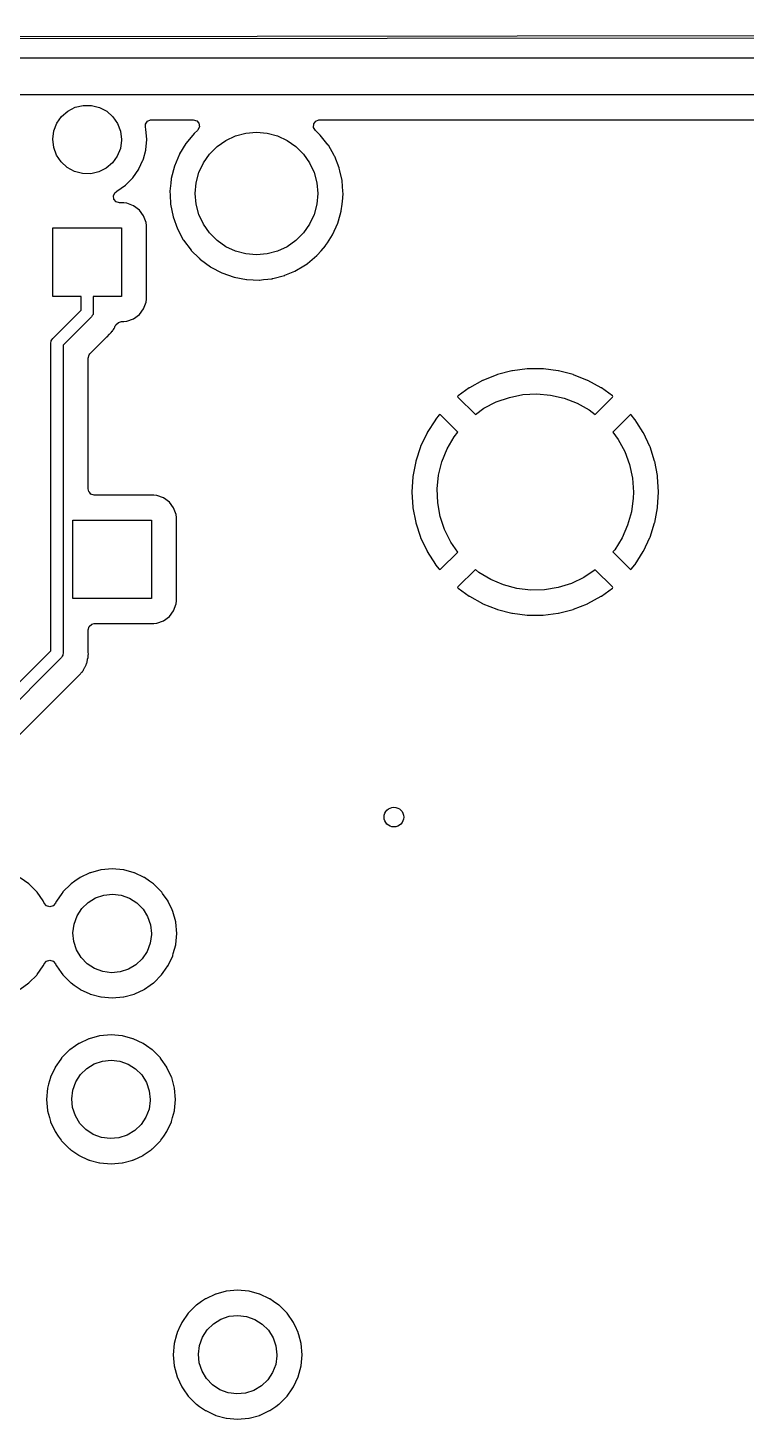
# Model space of a CAD drawing. Extents: x 0.3 to 11.5, y -8.2 to 3.2.
# Drawn here: x 5.336 to 5.912, y -2.334 to -1.219 of the extents above; entities that cross this region are included whole.
import ezdxf

# ---------------------------------------------------------------- set-up
doc = ezdxf.new("R2010")
doc.units = 0
doc.header["$MEASUREMENT"] = 0
doc.layers.add('BLACK', color=7, linetype='CONTINUOUS')

msp = doc.modelspace()

# ---------------------------------------------------------------- linework, layer by layer
at = {"layer": 'BLACK', "linetype": 'CONTINUOUS'}
for p, q in [((1.06674, -1.23051), (11.303, -1.2187)), ((11.302, -1.22067), (1.06772, -1.23248)), ((4.16465, -1.24283), (7.07024, -1.24283)), ((7.06412, -1.27236), (4.17077, -1.27236)), ((5.36817, -1.28547), (5.37406, -1.28244)), ((5.37406, -1.28244), (5.3805, -1.28089)), ((5.3805, -1.28089), (5.38712, -1.28093)), ((5.38712, -1.28093), (5.39354, -1.28254)), ((5.39354, -1.28254), (5.39939, -1.28564)), ((5.35938, -1.29524), (5.36318, -1.28983)), ((5.36318, -1.28983), (5.36817, -1.28547)), ((5.39939, -1.28564), (5.40434, -1.29004)), ((5.40434, -1.29004), (5.40809, -1.2955)), ((5.4304, -1.29583), (5.43197, -1.29351)), ((5.43197, -1.29351), (5.43454, -1.29241)), ((5.43454, -1.29241), (5.43513, -1.29238)), ((5.43513, -1.29238), (5.46883, -1.29238)), ((5.46883, -1.29238), (5.47152, -1.29317)), ((5.47152, -1.29317), (5.47335, -1.29528)), ((5.56543, -1.29575), (5.56703, -1.29346)), ((5.56703, -1.29346), (5.56962, -1.2924)), ((5.56962, -1.2924), (5.57012, -1.29238)), ((5.57012, -1.29238), (7.05378, -1.29238)), ((5.35611, -1.30798), (5.35697, -1.30141)), ((5.35697, -1.30141), (5.35938, -1.29524)), ((5.40809, -1.2955), (5.41043, -1.30169)), ((5.41043, -1.30169), (5.41122, -1.30827)), ((5.43034, -1.29862), (5.4304, -1.29583)), ((5.43064, -1.29976), (5.43034, -1.29862)), ((5.43064, -1.29977), (5.43064, -1.29976)), ((5.4307, -1.29997), (5.43064, -1.29977)), ((5.43143, -1.30827), (5.4307, -1.29997)), ((5.46955, -1.30335), (5.46297, -1.31126)), ((5.46969, -1.30322), (5.46955, -1.30335)), ((5.47214, -1.30104), (5.46969, -1.30322)), ((5.47258, -1.30059), (5.47214, -1.30104)), ((5.47374, -1.29804), (5.47258, -1.30059)), ((5.47335, -1.29528), (5.47374, -1.29804)), ((5.49489, -1.30896), (5.50266, -1.30533)), ((5.50266, -1.30533), (5.51095, -1.30311)), ((5.51095, -1.30311), (5.51949, -1.30236)), ((5.51949, -1.30236), (5.52804, -1.30311)), ((5.52804, -1.30311), (5.53632, -1.30533)), ((5.53632, -1.30533), (5.5441, -1.30896)), ((5.56531, -1.29854), (5.56543, -1.29575)), ((5.56672, -1.30095), (5.56531, -1.29854)), ((5.57068, -1.30467), (5.56672, -1.30095)), ((5.57705, -1.31275), (5.57068, -1.30467)), ((5.35683, -1.31456), (5.35611, -1.30798)), ((5.35911, -1.32078), (5.35683, -1.31456)), ((5.41029, -1.3154), (5.40782, -1.32154)), ((5.41122, -1.30884), (5.41029, -1.3154)), ((5.41122, -1.30827), (5.41122, -1.30884)), ((5.4307, -1.31656), (5.43143, -1.30827)), ((5.46288, -1.31142), (5.45781, -1.31976)), ((5.46297, -1.31126), (5.46288, -1.31142)), ((5.48179, -1.31994), (5.48786, -1.31388)), ((5.48786, -1.31388), (5.49489, -1.30896)), ((5.5441, -1.30896), (5.55113, -1.31388)), ((5.55113, -1.31388), (5.55719, -1.31994)), ((5.57714, -1.31291), (5.57705, -1.31275)), ((5.58189, -1.32121), (5.57714, -1.31291)), ((5.3628, -1.32628), (5.35911, -1.32078)), ((5.3677, -1.33073), (5.3628, -1.32628)), ((5.40395, -1.32692), (5.39892, -1.33122)), ((5.40782, -1.32154), (5.40395, -1.32692)), ((5.42522, -1.33174), (5.42845, -1.3248)), ((5.42845, -1.3248), (5.42855, -1.3246)), ((5.42845, -1.3248), (5.42845, -1.3248)), ((5.42855, -1.3246), (5.42874, -1.32387)), ((5.42874, -1.32387), (5.43064, -1.31677)), ((5.43064, -1.31677), (5.4307, -1.31656)), ((5.43064, -1.31677), (5.43064, -1.31677)), ((5.45763, -1.32006), (5.45365, -1.32955)), ((5.45781, -1.31976), (5.45763, -1.32006)), ((5.47325, -1.33474), (5.47687, -1.32697)), ((5.47687, -1.32697), (5.48179, -1.31994)), ((5.55719, -1.31994), (5.56211, -1.32697)), ((5.56211, -1.32697), (5.56574, -1.33474)), ((5.58216, -1.32169), (5.58189, -1.32121)), ((5.58222, -1.32186), (5.58216, -1.32169)), ((5.5858, -1.33106), (5.58222, -1.32186)), ((5.58222, -1.32186), (5.58222, -1.32186)), ((5.37352, -1.33389), (5.3677, -1.33073)), ((5.37993, -1.33557), (5.37352, -1.33389)), ((5.38655, -1.33568), (5.37993, -1.33557)), ((5.393, -1.3342), (5.38655, -1.33568)), ((5.39892, -1.33122), (5.393, -1.3342)), ((5.42025, -1.33897), (5.42503, -1.33215)), ((5.42503, -1.33215), (5.42522, -1.33174)), ((5.45365, -1.32955), (5.45112, -1.33952)), ((5.47103, -1.34303), (5.47325, -1.33474)), ((5.56574, -1.33474), (5.56796, -1.34303)), ((5.58588, -1.33128), (5.5858, -1.33106)), ((5.58638, -1.33345), (5.58588, -1.33128)), ((5.58811, -1.34113), (5.58638, -1.33345)), ((5.40583, -1.35091), (5.40719, -1.34988)), ((5.40716, -1.34983), (5.40735, -1.34972)), ((5.40719, -1.34988), (5.40716, -1.34983)), ((5.40735, -1.34972), (5.40755, -1.34963)), ((5.40755, -1.34963), (5.41437, -1.34485)), ((5.41437, -1.34485), (5.42025, -1.33897)), ((5.45075, -1.3432), (5.45009, -1.34976)), ((5.45009, -1.34976), (5.4501, -1.34994)), ((5.4501, -1.34994), (5.4501, -1.34994)), ((5.4501, -1.34994), (5.45022, -1.35256)), ((5.4511, -1.3397), (5.45075, -1.3432)), ((5.45112, -1.33952), (5.4511, -1.3397)), ((5.4511, -1.3397), (5.4511, -1.3397)), ((5.47028, -1.35157), (5.47103, -1.34303)), ((5.56796, -1.34303), (5.5687, -1.35157)), ((5.58816, -1.34131), (5.58811, -1.34113)), ((5.58817, -1.3415), (5.58816, -1.34131)), ((5.58879, -1.34988), (5.58817, -1.3415)), ((5.58817, -1.3415), (5.58817, -1.3415)), ((5.58892, -1.35157), (5.58879, -1.34988)), ((5.40467, -1.35345), (5.40583, -1.35091)), ((5.40507, -1.35621), (5.40467, -1.35345)), ((5.4069, -1.35833), (5.40507, -1.35621)), ((5.40958, -1.35911), (5.4069, -1.35833)), ((5.41312, -1.35911), (5.40958, -1.35911)), ((5.41557, -1.35938), (5.41312, -1.35911)), ((5.42094, -1.36139), (5.41557, -1.35938)), ((5.45022, -1.35256), (5.45058, -1.36004)), ((5.45058, -1.36004), (5.45259, -1.37013)), ((5.47103, -1.36012), (5.47028, -1.35157)), ((5.47325, -1.36841), (5.47103, -1.36012)), ((5.56796, -1.36012), (5.56574, -1.36841)), ((5.5687, -1.35157), (5.56796, -1.36012)), ((5.58752, -1.36542), (5.5882, -1.36013)), ((5.5882, -1.36013), (5.58881, -1.35533)), ((5.58881, -1.35533), (5.58882, -1.35521)), ((5.58881, -1.35533), (5.58881, -1.35533)), ((5.58882, -1.35521), (5.58884, -1.35463)), ((5.58884, -1.35463), (5.58892, -1.3517)), ((5.58892, -1.3517), (5.58892, -1.35157)), ((5.42553, -1.36483), (5.42094, -1.36139)), ((5.42897, -1.36942), (5.42553, -1.36483)), ((5.43098, -1.37479), (5.42897, -1.36942)), ((5.45259, -1.37013), (5.45607, -1.37981)), ((5.47687, -1.37618), (5.47325, -1.36841)), ((5.56574, -1.36841), (5.56211, -1.37618)), ((5.58526, -1.37344), (5.58747, -1.36559)), ((5.58747, -1.36559), (5.58752, -1.36542)), ((5.58747, -1.36559), (5.58747, -1.36559)), ((5.35611, -1.43425), (5.35611, -1.37913)), ((5.35611, -1.37913), (5.41122, -1.37913)), ((5.41122, -1.37913), (5.41122, -1.43425)), ((5.43124, -1.37724), (5.43098, -1.37479)), ((5.43124, -1.43615), (5.43124, -1.37724)), ((5.45607, -1.37981), (5.45616, -1.37998)), ((5.45616, -1.37998), (5.46078, -1.38858)), ((5.48179, -1.38321), (5.47687, -1.37618)), ((5.48786, -1.38927), (5.48179, -1.38321)), ((5.55719, -1.38321), (5.55113, -1.38927)), ((5.56211, -1.37618), (5.55719, -1.38321)), ((5.58051, -1.3847), (5.58473, -1.37532)), ((5.58473, -1.37532), (5.58526, -1.37344)), ((5.46078, -1.38858), (5.46094, -1.38888)), ((5.46094, -1.38888), (5.46105, -1.38902)), ((5.46105, -1.38902), (5.46105, -1.38903)), ((5.46105, -1.38903), (5.46699, -1.39698)), ((5.49489, -1.39419), (5.48786, -1.38927)), ((5.50266, -1.39782), (5.49489, -1.39419)), ((5.5441, -1.39419), (5.53632, -1.39782)), ((5.55113, -1.38927), (5.5441, -1.39419)), ((5.57128, -1.39753), (5.57482, -1.3935)), ((5.57482, -1.39349), (5.57494, -1.39336)), ((5.57482, -1.3935), (5.57482, -1.39349)), ((5.57494, -1.39336), (5.57635, -1.39116)), ((5.57635, -1.39116), (5.57911, -1.38687)), ((5.57911, -1.38687), (5.58051, -1.3847)), ((5.46699, -1.39698), (5.46699, -1.39698)), ((5.46699, -1.39698), (5.4671, -1.39712)), ((5.4671, -1.39712), (5.46723, -1.39725)), ((5.46723, -1.39725), (5.46723, -1.39725)), ((5.46723, -1.39725), (5.47341, -1.40338)), ((5.47341, -1.40338), (5.4744, -1.40437)), ((5.4744, -1.40437), (5.47455, -1.40448)), ((5.47455, -1.40448), (5.47455, -1.40448)), ((5.47455, -1.40448), (5.48255, -1.41034)), ((5.51095, -1.40004), (5.50266, -1.39782)), ((5.51949, -1.40079), (5.51095, -1.40004)), ((5.52804, -1.40004), (5.51949, -1.40079)), ((5.53632, -1.39782), (5.52804, -1.40004)), ((5.56044, -1.40762), (5.56801, -1.40121)), ((5.56801, -1.40121), (5.56815, -1.40109)), ((5.56801, -1.40121), (5.56801, -1.40121)), ((5.56815, -1.40109), (5.57128, -1.39753)), ((5.48255, -1.41034), (5.4827, -1.41045)), ((5.4827, -1.41045), (5.48286, -1.41054)), ((5.48286, -1.41054), (5.48286, -1.41054)), ((5.48286, -1.41054), (5.49165, -1.41516)), ((5.49165, -1.41516), (5.49165, -1.41516)), ((5.49165, -1.41516), (5.49181, -1.41524)), ((5.49181, -1.41524), (5.50152, -1.41864)), ((5.54232, -1.41712), (5.55029, -1.4137)), ((5.55029, -1.4137), (5.55155, -1.41316)), ((5.55155, -1.41316), (5.55605, -1.41037)), ((5.55605, -1.41037), (5.56014, -1.40784)), ((5.56014, -1.40784), (5.5603, -1.40774)), ((5.56014, -1.40784), (5.56014, -1.40784)), ((5.5603, -1.40774), (5.56044, -1.40762)), ((5.56044, -1.40762), (5.56044, -1.40762)), ((5.50152, -1.41864), (5.5017, -1.41867)), ((5.5017, -1.41867), (5.51145, -1.42052)), ((5.51145, -1.42052), (5.51145, -1.42052)), ((5.51145, -1.42052), (5.51163, -1.42055)), ((5.51163, -1.42055), (5.51677, -1.42076)), ((5.51677, -1.42076), (5.52173, -1.42095)), ((5.52173, -1.42095), (5.52173, -1.42095)), ((5.52173, -1.42095), (5.52192, -1.42096)), ((5.52192, -1.42096), (5.52504, -1.42062)), ((5.52504, -1.42062), (5.53196, -1.41986)), ((5.53196, -1.41986), (5.53214, -1.41984)), ((5.53196, -1.41986), (5.53196, -1.41986)), ((5.53214, -1.41984), (5.53259, -1.41972)), ((5.53259, -1.41972), (5.54192, -1.41727)), ((5.54192, -1.41727), (5.5421, -1.41722)), ((5.54192, -1.41727), (5.54192, -1.41727)), ((5.5421, -1.41722), (5.54232, -1.41712)), ((5.37874, -1.43425), (5.35611, -1.43425)), ((5.37874, -1.44501), (5.37874, -1.43425)), ((5.41122, -1.43425), (5.38859, -1.43425)), ((5.38859, -1.43425), (5.38859, -1.44705)), ((5.42897, -1.44396), (5.43098, -1.4386)), ((5.43098, -1.4386), (5.43124, -1.43615)), ((5.35602, -1.46774), (5.37874, -1.44501)), ((5.38773, -1.44947), (5.38715, -1.45053)), ((5.38838, -1.44845), (5.38773, -1.44947)), ((5.38842, -1.4482), (5.38838, -1.44845)), ((5.38847, -1.4481), (5.38842, -1.4482)), ((5.38859, -1.44705), (5.38846, -1.44792)), ((5.38846, -1.44792), (5.38847, -1.4481)), ((5.42094, -1.45199), (5.42553, -1.44855)), ((5.42553, -1.44855), (5.42897, -1.44396)), ((5.38715, -1.45053), (5.36442, -1.47326)), ((5.404, -1.46183), (5.40439, -1.46113)), ((5.40439, -1.46113), (5.40481, -1.46048)), ((5.40481, -1.46048), (5.4053, -1.45985)), ((5.4053, -1.45985), (5.4058, -1.45871)), ((5.4058, -1.45871), (5.406, -1.45825)), ((5.406, -1.45825), (5.4062, -1.45783)), ((5.4062, -1.45783), (5.40674, -1.45684)), ((5.40674, -1.45684), (5.40873, -1.45487)), ((5.40873, -1.45487), (5.41109, -1.45427)), ((5.41109, -1.45427), (5.41312, -1.45427)), ((5.41312, -1.45427), (5.41557, -1.45401)), ((5.41557, -1.45401), (5.42094, -1.45199)), ((5.35457, -1.47122), (5.3547, -1.47035)), ((5.35457, -1.71821), (5.35457, -1.47122)), ((5.35469, -1.47017), (5.35474, -1.47007)), ((5.3547, -1.47035), (5.35469, -1.47017)), ((5.35474, -1.47007), (5.35478, -1.46982)), ((5.35478, -1.46982), (5.35543, -1.4688)), ((5.35543, -1.4688), (5.35602, -1.46774)), ((5.38589, -1.4801), (5.39911, -1.46688)), ((5.39911, -1.46688), (5.39943, -1.46658)), ((5.39943, -1.46658), (5.39969, -1.46642)), ((5.39969, -1.46642), (5.40153, -1.46447)), ((5.40153, -1.46447), (5.40163, -1.46435)), ((5.40163, -1.46435), (5.40241, -1.46358)), ((5.40241, -1.46358), (5.40251, -1.46345)), ((5.40251, -1.46345), (5.40281, -1.4631)), ((5.40281, -1.4631), (5.40379, -1.46206)), ((5.40379, -1.46206), (5.404, -1.46183)), ((5.36442, -1.47326), (5.36442, -1.72025)), ((5.38444, -1.48361), (5.38522, -1.48092)), ((5.38444, -1.58841), (5.38444, -1.48361)), ((5.38522, -1.48092), (5.38589, -1.4801)), ((5.72442, -1.4938), (5.71269, -1.49681)), ((5.72473, -1.49374), (5.72442, -1.4938)), ((5.73675, -1.49222), (5.72473, -1.49374)), ((5.73706, -1.4922), (5.73675, -1.49222)), ((5.74917, -1.4922), (5.73706, -1.4922)), ((5.74948, -1.49222), (5.74917, -1.4922)), ((5.74963, -1.49224), (5.74948, -1.49222)), ((5.7615, -1.49374), (5.74963, -1.49224)), ((5.7618, -1.4938), (5.7615, -1.49374)), ((5.77354, -1.49681), (5.7618, -1.4938)), ((5.70085, -1.5015), (5.69024, -1.50734)), ((5.70113, -1.50137), (5.70085, -1.5015)), ((5.7124, -1.49691), (5.70113, -1.50137)), ((5.71269, -1.49681), (5.7124, -1.49691)), ((5.77383, -1.49691), (5.77354, -1.49681)), ((5.78509, -1.50137), (5.77383, -1.49691)), ((5.78538, -1.5015), (5.78509, -1.50137)), ((5.79599, -1.50734), (5.78538, -1.5015)), ((5.68119, -1.51388), (5.68086, -1.51431)), ((5.68086, -1.51431), (5.68113, -1.51482)), ((5.68113, -1.51482), (5.69506, -1.52875)), ((5.68998, -1.5075), (5.68119, -1.51388)), ((5.69024, -1.50734), (5.68998, -1.5075)), ((5.71184, -1.51868), (5.72234, -1.515)), ((5.72234, -1.515), (5.73325, -1.51283)), ((5.73325, -1.51283), (5.74435, -1.51221)), ((5.74435, -1.51221), (5.75543, -1.51317)), ((5.75543, -1.51317), (5.76627, -1.51569)), ((5.76627, -1.51569), (5.77664, -1.5197)), ((5.79113, -1.52879), (5.80511, -1.51481)), ((5.79625, -1.5075), (5.79599, -1.50734)), ((5.80502, -1.51387), (5.79625, -1.5075)), ((5.80537, -1.51433), (5.80502, -1.51387)), ((5.80511, -1.51481), (5.80537, -1.51433)), ((5.69506, -1.52875), (5.70197, -1.52381)), ((5.70197, -1.52381), (5.71184, -1.51868)), ((5.77664, -1.5197), (5.78634, -1.52513)), ((5.78634, -1.52513), (5.79113, -1.52879)), ((5.66299, -1.53292), (5.6565, -1.54315)), ((5.66317, -1.53267), (5.66299, -1.53292)), ((5.66616, -1.52906), (5.66317, -1.53267)), ((5.66656, -1.52877), (5.66616, -1.52906)), ((5.66708, -1.52906), (5.66656, -1.52877)), ((5.68095, -1.54293), (5.66708, -1.52906)), ((5.81919, -1.52901), (5.80528, -1.54292)), ((5.81961, -1.52877), (5.81919, -1.52901)), ((5.8201, -1.5291), (5.81961, -1.52877)), ((5.82306, -1.53267), (5.8201, -1.5291)), ((5.82324, -1.53292), (5.82306, -1.53267)), ((5.82472, -1.53525), (5.82324, -1.53292)), ((5.82973, -1.54315), (5.82472, -1.53525)), ((5.65635, -1.54342), (5.65119, -1.55438)), ((5.6565, -1.54315), (5.65635, -1.54342)), ((5.6724, -1.5563), (5.67799, -1.54669)), ((5.67799, -1.54669), (5.68095, -1.54293)), ((5.80528, -1.54292), (5.8096, -1.54875)), ((5.8096, -1.54875), (5.81488, -1.55854)), ((5.82988, -1.54342), (5.82973, -1.54315)), ((5.83504, -1.55438), (5.82988, -1.54342)), ((5.65108, -1.55467), (5.64734, -1.56619)), ((5.65119, -1.55438), (5.65108, -1.55467)), ((5.66823, -1.56661), (5.6724, -1.5563)), ((5.81488, -1.55854), (5.81873, -1.56898)), ((5.83515, -1.55467), (5.83504, -1.55438)), ((5.83889, -1.56619), (5.83515, -1.55467)), ((5.64726, -1.56649), (5.64499, -1.57839)), ((5.64734, -1.56619), (5.64726, -1.56649)), ((5.66555, -1.57741), (5.66823, -1.56661)), ((5.81873, -1.56898), (5.82107, -1.57985)), ((5.83897, -1.56649), (5.83889, -1.56619)), ((5.84113, -1.5778), (5.83897, -1.56649)), ((5.64495, -1.5787), (5.64419, -1.59079)), ((5.64499, -1.57839), (5.64495, -1.5787)), ((5.66441, -1.58847), (5.66555, -1.57741)), ((5.82107, -1.57985), (5.82185, -1.59094)), ((5.84124, -1.57839), (5.84113, -1.5778)), ((5.84128, -1.5787), (5.84124, -1.57839)), ((5.84204, -1.59079), (5.84128, -1.5787)), ((5.38489, -1.59047), (5.38444, -1.58841)), ((5.38544, -1.5911), (5.38489, -1.59047)), ((5.38672, -1.59258), (5.38544, -1.5911)), ((5.3894, -1.59337), (5.38672, -1.59258)), ((5.43719, -1.59337), (5.3894, -1.59337)), ((5.43963, -1.59363), (5.43719, -1.59337)), ((5.445, -1.59565), (5.43963, -1.59363)), ((5.64419, -1.59079), (5.64419, -1.5911)), ((5.64419, -1.5911), (5.64495, -1.60319)), ((5.66485, -1.59959), (5.66441, -1.58847)), ((5.82185, -1.59094), (5.8217, -1.59589)), ((5.84128, -1.60319), (5.84204, -1.5911)), ((5.84204, -1.5911), (5.84204, -1.59079)), ((5.44959, -1.59908), (5.445, -1.59565)), ((5.45303, -1.60367), (5.44959, -1.59908)), ((5.45505, -1.60904), (5.45303, -1.60367)), ((5.64495, -1.60319), (5.64499, -1.6035)), ((5.64499, -1.6035), (5.64726, -1.6154)), ((5.66685, -1.61053), (5.66485, -1.59959)), ((5.8217, -1.59589), (5.82022, -1.60691)), ((5.83897, -1.6154), (5.84124, -1.6035)), ((5.84124, -1.6035), (5.84128, -1.60319)), ((5.3723, -1.67638), (5.3723, -1.61339)), ((5.3723, -1.61339), (5.43529, -1.61339)), ((5.43529, -1.61339), (5.43529, -1.67638)), ((5.45531, -1.61149), (5.45505, -1.60904)), ((5.45531, -1.67827), (5.45531, -1.61149)), ((5.64726, -1.6154), (5.64734, -1.6157)), ((5.64734, -1.6157), (5.65108, -1.62722)), ((5.67037, -1.62108), (5.66685, -1.61053)), ((5.8172, -1.61762), (5.8127, -1.62779)), ((5.82022, -1.60691), (5.8172, -1.61762)), ((5.83515, -1.62722), (5.83889, -1.6157)), ((5.83889, -1.6157), (5.83897, -1.6154)), ((5.65108, -1.62722), (5.65119, -1.62751)), ((5.65119, -1.62751), (5.65635, -1.63847)), ((5.67534, -1.63103), (5.67037, -1.62108)), ((5.8127, -1.62779), (5.80682, -1.63723)), ((5.82988, -1.63847), (5.83504, -1.62751)), ((5.83504, -1.62751), (5.83515, -1.62722)), ((5.65635, -1.63847), (5.6565, -1.63874)), ((5.6565, -1.63874), (5.66299, -1.64897)), ((5.66704, -1.65288), (5.68088, -1.63904)), ((5.68088, -1.63904), (5.67534, -1.63103)), ((5.80682, -1.63723), (5.80532, -1.63901)), ((5.80532, -1.63901), (5.81914, -1.65283)), ((5.82324, -1.64897), (5.82973, -1.63874)), ((5.82973, -1.63874), (5.82988, -1.63847)), ((5.66299, -1.64897), (5.66317, -1.64922)), ((5.66317, -1.64922), (5.66613, -1.65279)), ((5.82006, -1.65283), (5.82306, -1.64922)), ((5.82306, -1.64922), (5.82324, -1.64897)), ((5.66613, -1.65279), (5.66662, -1.65312)), ((5.66662, -1.65312), (5.66704, -1.65288)), ((5.69508, -1.65312), (5.68112, -1.66708)), ((5.69784, -1.65537), (5.69508, -1.65312)), ((5.70737, -1.6611), (5.69784, -1.65537)), ((5.71761, -1.66544), (5.70737, -1.6611)), ((5.78213, -1.65934), (5.7721, -1.66416)), ((5.79126, -1.65324), (5.78213, -1.65934)), ((5.8051, -1.66707), (5.79126, -1.65324)), ((5.81914, -1.65283), (5.81967, -1.65312)), ((5.81967, -1.65312), (5.82006, -1.65283)), ((5.68112, -1.66708), (5.68086, -1.66756)), ((5.68086, -1.66756), (5.68121, -1.66802)), ((5.68121, -1.66802), (5.68998, -1.67439)), ((5.72836, -1.66829), (5.71761, -1.66544)), ((5.7394, -1.6696), (5.72836, -1.66829)), ((5.75052, -1.66934), (5.7394, -1.6696)), ((5.7615, -1.66751), (5.75052, -1.66934)), ((5.7721, -1.66416), (5.7615, -1.66751)), ((5.79625, -1.67439), (5.80504, -1.66801)), ((5.80504, -1.66801), (5.80537, -1.66758)), ((5.80537, -1.66758), (5.8051, -1.66707)), ((5.43529, -1.67638), (5.3723, -1.67638)), ((5.45303, -1.68609), (5.45505, -1.68072)), ((5.45505, -1.68072), (5.45531, -1.67827)), ((5.68998, -1.67439), (5.69024, -1.67455)), ((5.69024, -1.67455), (5.70085, -1.68039)), ((5.70085, -1.68039), (5.70113, -1.68052)), ((5.70113, -1.68052), (5.7124, -1.68498)), ((5.77383, -1.68498), (5.78509, -1.68052)), ((5.78509, -1.68052), (5.78538, -1.68039)), ((5.78538, -1.68039), (5.79599, -1.67455)), ((5.79599, -1.67455), (5.79625, -1.67439)), ((5.43963, -1.69613), (5.445, -1.69412)), ((5.445, -1.69412), (5.44959, -1.69068)), ((5.44959, -1.69068), (5.45303, -1.68609)), ((5.7124, -1.68498), (5.71269, -1.68508)), ((5.71269, -1.68508), (5.72442, -1.68809)), ((5.72442, -1.68809), (5.72473, -1.68815)), ((5.72473, -1.68815), (5.73675, -1.68967)), ((5.73675, -1.68967), (5.73706, -1.68969)), ((5.73706, -1.68969), (5.74917, -1.68969)), ((5.74917, -1.68969), (5.74948, -1.68967)), ((5.74948, -1.68967), (5.7615, -1.68815)), ((5.7615, -1.68815), (5.7618, -1.68809)), ((5.7618, -1.68809), (5.77354, -1.68508)), ((5.77354, -1.68508), (5.77383, -1.68498)), ((5.38444, -1.70136), (5.38522, -1.69868)), ((5.38444, -1.71884), (5.38444, -1.70136)), ((5.38522, -1.69868), (5.38734, -1.69685)), ((5.38734, -1.69685), (5.3894, -1.6964)), ((5.3894, -1.6964), (5.43719, -1.6964)), ((5.43719, -1.6964), (5.43963, -1.69613)), ((5.11471, -1.95808), (5.35457, -1.71821)), ((5.36298, -1.72373), (5.12311, -1.96359)), ((5.36356, -1.72267), (5.36298, -1.72373)), ((5.36421, -1.72165), (5.36356, -1.72267)), ((5.36425, -1.7214), (5.36421, -1.72165)), ((5.3643, -1.7213), (5.36425, -1.7214)), ((5.36442, -1.72025), (5.36429, -1.72112)), ((5.36429, -1.72112), (5.3643, -1.7213)), ((5.38287, -1.72951), (5.38295, -1.7292)), ((5.38295, -1.7292), (5.38307, -1.72873)), ((5.38295, -1.7292), (5.38295, -1.7292)), ((5.38307, -1.72873), (5.38332, -1.728)), ((5.38332, -1.728), (5.38333, -1.72797)), ((5.38333, -1.72797), (5.38364, -1.72727)), ((5.38364, -1.72727), (5.38369, -1.72693)), ((5.38369, -1.72693), (5.38391, -1.72555)), ((5.38391, -1.72555), (5.384, -1.72509)), ((5.384, -1.72509), (5.38436, -1.72371)), ((5.38436, -1.72371), (5.38444, -1.7234)), ((5.38436, -1.72371), (5.38436, -1.72371)), ((5.38446, -1.71931), (5.38444, -1.71884)), ((5.38444, -1.72261), (5.3845, -1.72183)), ((5.38444, -1.7234), (5.38444, -1.72261)), ((5.38462, -1.72104), (5.38446, -1.71931)), ((5.3845, -1.72183), (5.38457, -1.72135)), ((5.38457, -1.72135), (5.38462, -1.72104)), ((5.22462, -1.8904), (5.37494, -1.74008)), ((5.37494, -1.74008), (5.37527, -1.73978)), ((5.37527, -1.73978), (5.37552, -1.73962)), ((5.37552, -1.73962), (5.37736, -1.73767)), ((5.37736, -1.73767), (5.37747, -1.73755)), ((5.37747, -1.73755), (5.37824, -1.73678)), ((5.37824, -1.73678), (5.37834, -1.73665)), ((5.37834, -1.73665), (5.37864, -1.7363)), ((5.37864, -1.7363), (5.37941, -1.73548)), ((5.37941, -1.73548), (5.37983, -1.73503)), ((5.37983, -1.73503), (5.38022, -1.73433)), ((5.38022, -1.73433), (5.38065, -1.73368)), ((5.38065, -1.73368), (5.38071, -1.7336)), ((5.38071, -1.7336), (5.38113, -1.73305)), ((5.38113, -1.73305), (5.38183, -1.73145)), ((5.38183, -1.73145), (5.38203, -1.73103)), ((5.38203, -1.73103), (5.38287, -1.72951)), ((5.38591, -1.89638), (5.37814, -1.90001)), ((5.38611, -1.89629), (5.38591, -1.89638)), ((5.38591, -1.89638), (5.38591, -1.89638)), ((5.38632, -1.89623), (5.38611, -1.89629)), ((5.39461, -1.89401), (5.38632, -1.89623)), ((5.38632, -1.89623), (5.38632, -1.89623)), ((5.39482, -1.89396), (5.39461, -1.89401)), ((5.39461, -1.89401), (5.39461, -1.89401)), ((5.4038, -1.89317), (5.39482, -1.89396)), ((5.41278, -1.89396), (5.4038, -1.89317)), ((5.41298, -1.89401), (5.41278, -1.89396)), ((5.42127, -1.89623), (5.41298, -1.89401)), ((5.41298, -1.89401), (5.41298, -1.89401)), ((5.42148, -1.89629), (5.42127, -1.89623)), ((5.42127, -1.89623), (5.42127, -1.89623)), ((5.42168, -1.89638), (5.42148, -1.89629)), ((5.42946, -1.90001), (5.42168, -1.89638)), ((5.42168, -1.89638), (5.42168, -1.89638)), ((5.33685, -1.90516), (5.32982, -1.90024)), ((5.33718, -1.90544), (5.33685, -1.90516)), ((5.34324, -1.9115), (5.33718, -1.90544)), ((5.37056, -1.90527), (5.36418, -1.91164)), ((5.37073, -1.90514), (5.37056, -1.90527)), ((5.37387, -1.90295), (5.37073, -1.90514)), ((5.37073, -1.90514), (5.37073, -1.90514)), ((5.37794, -1.9001), (5.37387, -1.90295)), ((5.37814, -1.90001), (5.37794, -1.9001)), ((5.37814, -1.90001), (5.37814, -1.90001)), ((5.42965, -1.9001), (5.42946, -1.90001)), ((5.42946, -1.90001), (5.42946, -1.90001)), ((5.43372, -1.90295), (5.42965, -1.9001)), ((5.43686, -1.90514), (5.43372, -1.90295)), ((5.43704, -1.90527), (5.43686, -1.90514)), ((5.43686, -1.90514), (5.43686, -1.90514)), ((5.44341, -1.91164), (5.43704, -1.90527)), ((5.34352, -1.91183), (5.34324, -1.9115)), ((5.34844, -1.91886), (5.34352, -1.91183)), ((5.34865, -1.91923), (5.34844, -1.91886)), ((5.36338, -1.91279), (5.35901, -1.91903)), ((5.36406, -1.91182), (5.36338, -1.91279)), ((5.36418, -1.91164), (5.36406, -1.91182)), ((5.36406, -1.91182), (5.36406, -1.91182)), ((5.3844, -1.92006), (5.39038, -1.91638)), ((5.39038, -1.91638), (5.39703, -1.91412)), ((5.39703, -1.91412), (5.40402, -1.91339)), ((5.40402, -1.91339), (5.41099, -1.91422)), ((5.41099, -1.91422), (5.4176, -1.91657)), ((5.4176, -1.91657), (5.42353, -1.92034)), ((5.44353, -1.91182), (5.44341, -1.91164)), ((5.44421, -1.91279), (5.44353, -1.91182)), ((5.44353, -1.91182), (5.44353, -1.91182)), ((5.44858, -1.91903), (5.44421, -1.91279)), ((5.34929, -1.92059), (5.34865, -1.91923)), ((5.35107, -1.92265), (5.34929, -1.92059)), ((5.35375, -1.92346), (5.35107, -1.92265)), ((5.35643, -1.92269), (5.35375, -1.92346)), ((5.35828, -1.92059), (5.35643, -1.92269)), ((5.35892, -1.91922), (5.35828, -1.92059)), ((5.35901, -1.91903), (5.35892, -1.91922)), ((5.35892, -1.91922), (5.35892, -1.91922)), ((5.37558, -1.93088), (5.37939, -1.92498)), ((5.37939, -1.92498), (5.3844, -1.92006)), ((5.42353, -1.92034), (5.42848, -1.92532)), ((5.42848, -1.92532), (5.4322, -1.93127)), ((5.44867, -1.91922), (5.44858, -1.91903)), ((5.45182, -1.92597), (5.44867, -1.91922)), ((5.44867, -1.91922), (5.44867, -1.91922)), ((5.45239, -1.9272), (5.45182, -1.92597)), ((5.45245, -1.9274), (5.45239, -1.9272)), ((5.45467, -1.93569), (5.45245, -1.9274)), ((5.45245, -1.9274), (5.45245, -1.9274)), ((5.3723, -1.94444), (5.37318, -1.93748)), ((5.37318, -1.93748), (5.37558, -1.93088)), ((5.4322, -1.93127), (5.43451, -1.9379)), ((5.43451, -1.9379), (5.43529, -1.94488)), ((5.45472, -1.9359), (5.45467, -1.93569)), ((5.45551, -1.94488), (5.45472, -1.9359)), ((5.37299, -1.95143), (5.3723, -1.94444)), ((5.3752, -1.95809), (5.37299, -1.95143)), ((5.43528, -1.94576), (5.4343, -1.95271)), ((5.43529, -1.94488), (5.43528, -1.94576)), ((5.45472, -1.95386), (5.45551, -1.94488)), ((5.37884, -1.9641), (5.3752, -1.95809)), ((5.43181, -1.95928), (5.42792, -1.96513)), ((5.4343, -1.95271), (5.43181, -1.95928)), ((5.44867, -1.97054), (5.4523, -1.96276)), ((5.4523, -1.96276), (5.45239, -1.96257)), ((5.4523, -1.96276), (5.4523, -1.96276)), ((5.45239, -1.96257), (5.45279, -1.96108)), ((5.45279, -1.96108), (5.45467, -1.95407)), ((5.45467, -1.95407), (5.45472, -1.95386)), ((5.45467, -1.95407), (5.45467, -1.95407)), ((5.34352, -1.97793), (5.34844, -1.97091)), ((5.34844, -1.97091), (5.34865, -1.97053)), ((5.34865, -1.97053), (5.34929, -1.96917)), ((5.34929, -1.96917), (5.35114, -1.96707)), ((5.35114, -1.96707), (5.35382, -1.96631)), ((5.35382, -1.96631), (5.3565, -1.96712)), ((5.3565, -1.96712), (5.35828, -1.96917)), ((5.35828, -1.96917), (5.35892, -1.97054)), ((5.35892, -1.97054), (5.35892, -1.97054)), ((5.35892, -1.97054), (5.35901, -1.97074)), ((5.35901, -1.97074), (5.35914, -1.97092)), ((5.35914, -1.97092), (5.36287, -1.97624)), ((5.38372, -1.96915), (5.37884, -1.9641)), ((5.38959, -1.97299), (5.38372, -1.96915)), ((5.39618, -1.97544), (5.38959, -1.97299)), ((5.41681, -1.97356), (5.41013, -1.97573)), ((5.42284, -1.96997), (5.41681, -1.97356)), ((5.42792, -1.96513), (5.42284, -1.96997)), ((5.44472, -1.97624), (5.44846, -1.97092)), ((5.44846, -1.97092), (5.44858, -1.97074)), ((5.44858, -1.97074), (5.44867, -1.97054)), ((5.44867, -1.97054), (5.44867, -1.97054)), ((5.32982, -1.98952), (5.33685, -1.98461)), ((5.33685, -1.98461), (5.33718, -1.98433)), ((5.33718, -1.98433), (5.34324, -1.97826)), ((5.34324, -1.97826), (5.34352, -1.97793)), ((5.36287, -1.97624), (5.36418, -1.97812)), ((5.36418, -1.97812), (5.37056, -1.9845)), ((5.37056, -1.9845), (5.37073, -1.98462)), ((5.37073, -1.98462), (5.37073, -1.98462)), ((5.37073, -1.98462), (5.37326, -1.98639)), ((5.40314, -1.97637), (5.39618, -1.97544)), ((5.41013, -1.97573), (5.40314, -1.97637)), ((5.43433, -1.98639), (5.43686, -1.98462)), ((5.43686, -1.98462), (5.43704, -1.9845)), ((5.43686, -1.98462), (5.43686, -1.98462)), ((5.43704, -1.9845), (5.44341, -1.97812)), ((5.44341, -1.97812), (5.44472, -1.97624)), ((5.37326, -1.98639), (5.37794, -1.98967)), ((5.37794, -1.98967), (5.37814, -1.98976)), ((5.37814, -1.98976), (5.37814, -1.98976)), ((5.37814, -1.98976), (5.38575, -1.99331)), ((5.38575, -1.99331), (5.38611, -1.99348)), ((5.38611, -1.99348), (5.38632, -1.99353)), ((5.38632, -1.99353), (5.38632, -1.99353)), ((5.38632, -1.99353), (5.39461, -1.99575)), ((5.39461, -1.99575), (5.39461, -1.99575)), ((5.39461, -1.99575), (5.39482, -1.99581)), ((5.39482, -1.99581), (5.4038, -1.99659)), ((5.4038, -1.99659), (5.41278, -1.99581)), ((5.41278, -1.99581), (5.41298, -1.99575)), ((5.41298, -1.99575), (5.42127, -1.99353)), ((5.41298, -1.99575), (5.41298, -1.99575)), ((5.42127, -1.99353), (5.42148, -1.99348)), ((5.42127, -1.99353), (5.42127, -1.99353)), ((5.42148, -1.99348), (5.42184, -1.99331)), ((5.42184, -1.99331), (5.42946, -1.98976)), ((5.42946, -1.98976), (5.42965, -1.98967)), ((5.42946, -1.98976), (5.42946, -1.98976)), ((5.42965, -1.98967), (5.43433, -1.98639)), ((5.38493, -2.02945), (5.37715, -2.03308)), ((5.38512, -2.02936), (5.38493, -2.02945)), ((5.38493, -2.02945), (5.38493, -2.02945)), ((5.38533, -2.0293), (5.38512, -2.02936)), ((5.39362, -2.02708), (5.38533, -2.0293)), ((5.38533, -2.0293), (5.38533, -2.0293)), ((5.39383, -2.02703), (5.39362, -2.02708)), ((5.39362, -2.02708), (5.39362, -2.02708)), ((5.40281, -2.02624), (5.39383, -2.02703)), ((5.41179, -2.02703), (5.40281, -2.02624)), ((5.412, -2.02708), (5.41179, -2.02703)), ((5.42029, -2.0293), (5.412, -2.02708)), ((5.412, -2.02708), (5.412, -2.02708)), ((5.4205, -2.02936), (5.42029, -2.0293)), ((5.42029, -2.0293), (5.42029, -2.0293)), ((5.42069, -2.02945), (5.4205, -2.02936)), ((5.42847, -2.03308), (5.42069, -2.02945)), ((5.42069, -2.02945), (5.42069, -2.02945)), ((5.36957, -2.03834), (5.3632, -2.04471)), ((5.36975, -2.03821), (5.36957, -2.03834)), ((5.37441, -2.03495), (5.36975, -2.03821)), ((5.36975, -2.03821), (5.36975, -2.03821)), ((5.37695, -2.03317), (5.37441, -2.03495)), ((5.37715, -2.03308), (5.37695, -2.03317)), ((5.37715, -2.03308), (5.37715, -2.03308)), ((5.42867, -2.03317), (5.42847, -2.03308)), ((5.42847, -2.03308), (5.42847, -2.03308)), ((5.43121, -2.03495), (5.42867, -2.03317)), ((5.43587, -2.03821), (5.43121, -2.03495)), ((5.43605, -2.03834), (5.43587, -2.03821)), ((5.43587, -2.03821), (5.43587, -2.03821)), ((5.44243, -2.04471), (5.43605, -2.03834)), ((5.35794, -2.05229), (5.35431, -2.06007)), ((5.35803, -2.0521), (5.35794, -2.05229)), ((5.35794, -2.05229), (5.35794, -2.05229)), ((5.36257, -2.04561), (5.35803, -2.0521)), ((5.36307, -2.04489), (5.36257, -2.04561)), ((5.3632, -2.04471), (5.36307, -2.04489)), ((5.36307, -2.04489), (5.36307, -2.04489)), ((5.38342, -2.05313), (5.3894, -2.04945)), ((5.3894, -2.04945), (5.39605, -2.04719)), ((5.39605, -2.04719), (5.40303, -2.04646)), ((5.40303, -2.04646), (5.41, -2.04729)), ((5.41, -2.04729), (5.41662, -2.04964)), ((5.41662, -2.04964), (5.42255, -2.05341)), ((5.44255, -2.04489), (5.44243, -2.04471)), ((5.44305, -2.04561), (5.44255, -2.04489)), ((5.44255, -2.04489), (5.44255, -2.04489)), ((5.4476, -2.0521), (5.44305, -2.04561)), ((5.44769, -2.05229), (5.4476, -2.0521)), ((5.45131, -2.06007), (5.44769, -2.05229)), ((5.44769, -2.05229), (5.44769, -2.05229)), ((5.35416, -2.06048), (5.35273, -2.06581)), ((5.35422, -2.06027), (5.35416, -2.06047)), ((5.35416, -2.06047), (5.35416, -2.06048)), ((5.35431, -2.06007), (5.35422, -2.06027)), ((5.3722, -2.07055), (5.3746, -2.06395)), ((5.3746, -2.06395), (5.3784, -2.05805)), ((5.3784, -2.05805), (5.38342, -2.05313)), ((5.42255, -2.05341), (5.42749, -2.05839)), ((5.42749, -2.05839), (5.43122, -2.06434)), ((5.4514, -2.06027), (5.45131, -2.06007)), ((5.45146, -2.06047), (5.4514, -2.06027)), ((5.45146, -2.06048), (5.45146, -2.06047)), ((5.45289, -2.06581), (5.45146, -2.06048)), ((5.35188, -2.06897), (5.3511, -2.07795)), ((5.35273, -2.06581), (5.35188, -2.06897)), ((5.37132, -2.07751), (5.3722, -2.07055)), ((5.43122, -2.06434), (5.43352, -2.07097)), ((5.43352, -2.07097), (5.43431, -2.07795)), ((5.45374, -2.06897), (5.45289, -2.06581)), ((5.45452, -2.07795), (5.45374, -2.06897)), ((5.3511, -2.07795), (5.35188, -2.08693)), ((5.372, -2.0845), (5.37132, -2.07751)), ((5.37422, -2.09116), (5.372, -2.0845)), ((5.43332, -2.08579), (5.43082, -2.09235)), ((5.43429, -2.07883), (5.43332, -2.08579)), ((5.43431, -2.07795), (5.43429, -2.07883)), ((5.45374, -2.08693), (5.45452, -2.07795)), ((5.35188, -2.08693), (5.35194, -2.08714)), ((5.35194, -2.08714), (5.35194, -2.08714)), ((5.35194, -2.08714), (5.3534, -2.0926)), ((5.3534, -2.0926), (5.35422, -2.09564)), ((5.35422, -2.09564), (5.35431, -2.09584)), ((5.35431, -2.09584), (5.35431, -2.09584)), ((5.35431, -2.09584), (5.35794, -2.10361)), ((5.37786, -2.09717), (5.37422, -2.09116)), ((5.38273, -2.10222), (5.37786, -2.09717)), ((5.43082, -2.09235), (5.42694, -2.0982)), ((5.44769, -2.10361), (5.45131, -2.09584)), ((5.45131, -2.09584), (5.4514, -2.09564)), ((5.45131, -2.09584), (5.45131, -2.09584)), ((5.4514, -2.09564), (5.45222, -2.0926)), ((5.45222, -2.0926), (5.45368, -2.08714)), ((5.45368, -2.08714), (5.45374, -2.08693)), ((5.45368, -2.08714), (5.45368, -2.08714)), ((5.35794, -2.10361), (5.35794, -2.10361)), ((5.35794, -2.10361), (5.35803, -2.10381)), ((5.35803, -2.10381), (5.36053, -2.10739)), ((5.36053, -2.10739), (5.36286, -2.11071)), ((5.38861, -2.10607), (5.38273, -2.10222)), ((5.39519, -2.10851), (5.38861, -2.10607)), ((5.40215, -2.10944), (5.39519, -2.10851)), ((5.41582, -2.10664), (5.40914, -2.10881)), ((5.42185, -2.10304), (5.41582, -2.10664)), ((5.42694, -2.0982), (5.42185, -2.10304)), ((5.44277, -2.11071), (5.44509, -2.10739)), ((5.44509, -2.10739), (5.4476, -2.10381)), ((5.4476, -2.10381), (5.44769, -2.10361)), ((5.44769, -2.10361), (5.44769, -2.10361)), ((5.36286, -2.11071), (5.3632, -2.11119)), ((5.3632, -2.11119), (5.36957, -2.11757)), ((5.36957, -2.11757), (5.36975, -2.11769)), ((5.36975, -2.11769), (5.36975, -2.11769)), ((5.36975, -2.11769), (5.37067, -2.11834)), ((5.37067, -2.11834), (5.37695, -2.12274)), ((5.40914, -2.10881), (5.40215, -2.10944)), ((5.42867, -2.12274), (5.43495, -2.11834)), ((5.43495, -2.11834), (5.43587, -2.11769)), ((5.43587, -2.11769), (5.43605, -2.11757)), ((5.43587, -2.11769), (5.43587, -2.11769)), ((5.43605, -2.11757), (5.44243, -2.11119)), ((5.44243, -2.11119), (5.44277, -2.11071)), ((5.37695, -2.12274), (5.37715, -2.12283)), ((5.37715, -2.12283), (5.37715, -2.12283)), ((5.37715, -2.12283), (5.3846, -2.1263)), ((5.3846, -2.1263), (5.38512, -2.12655)), ((5.38512, -2.12655), (5.38533, -2.1266)), ((5.38533, -2.1266), (5.38533, -2.1266)), ((5.38533, -2.1266), (5.39362, -2.12882)), ((5.39362, -2.12882), (5.39362, -2.12882)), ((5.39362, -2.12882), (5.39383, -2.12888)), ((5.39383, -2.12888), (5.40281, -2.12967)), ((5.40281, -2.12967), (5.41179, -2.12888)), ((5.41179, -2.12888), (5.412, -2.12882)), ((5.412, -2.12882), (5.42029, -2.1266)), ((5.412, -2.12882), (5.412, -2.12882)), ((5.42029, -2.1266), (5.4205, -2.12655)), ((5.42029, -2.1266), (5.42029, -2.1266)), ((5.4205, -2.12655), (5.42102, -2.1263)), ((5.42102, -2.1263), (5.42847, -2.12283)), ((5.42847, -2.12283), (5.42867, -2.12274)), ((5.42847, -2.12283), (5.42847, -2.12283)), ((5.50439, -2.23096), (5.49541, -2.23175)), ((5.51337, -2.23175), (5.50439, -2.23096)), ((5.47551, -2.24), (5.47132, -2.24294)), ((5.47853, -2.23789), (5.47551, -2.24)), ((5.47873, -2.2378), (5.47853, -2.23789)), ((5.4865, -2.23417), (5.47873, -2.2378)), ((5.47873, -2.2378), (5.47873, -2.2378)), ((5.4867, -2.23408), (5.4865, -2.23417)), ((5.4865, -2.23417), (5.4865, -2.23417)), ((5.48691, -2.23403), (5.4867, -2.23408)), ((5.4952, -2.23181), (5.48691, -2.23403)), ((5.48691, -2.23403), (5.48691, -2.23403)), ((5.49541, -2.23175), (5.4952, -2.23181)), ((5.4952, -2.23181), (5.4952, -2.23181)), ((5.51357, -2.23181), (5.51337, -2.23175)), ((5.52186, -2.23403), (5.51357, -2.23181)), ((5.51357, -2.23181), (5.51357, -2.23181)), ((5.52207, -2.23408), (5.52186, -2.23403)), ((5.52186, -2.23403), (5.52186, -2.23403)), ((5.52227, -2.23417), (5.52207, -2.23408)), ((5.53005, -2.2378), (5.52227, -2.23417)), ((5.52227, -2.23417), (5.52227, -2.23417)), ((5.53024, -2.23789), (5.53005, -2.2378)), ((5.53005, -2.2378), (5.53005, -2.2378)), ((5.53326, -2.24), (5.53024, -2.23789)), ((5.53745, -2.24294), (5.53326, -2.24)), ((5.46477, -2.24944), (5.4596, -2.25682)), ((5.47115, -2.24306), (5.46477, -2.24944)), ((5.47132, -2.24294), (5.47115, -2.24306)), ((5.47132, -2.24294), (5.47132, -2.24294)), ((5.49098, -2.25418), (5.49762, -2.25192)), ((5.49762, -2.25192), (5.50461, -2.25118)), ((5.50461, -2.25118), (5.51158, -2.25201)), ((5.51158, -2.25201), (5.51819, -2.25437)), ((5.53763, -2.24306), (5.53745, -2.24294)), ((5.53745, -2.24294), (5.53745, -2.24294)), ((5.544, -2.24944), (5.53763, -2.24306)), ((5.54917, -2.25682), (5.544, -2.24944)), ((5.45835, -2.2595), (5.45579, -2.26499)), ((5.45951, -2.25702), (5.45835, -2.2595)), ((5.4596, -2.25682), (5.45951, -2.25702)), ((5.45951, -2.25702), (5.45951, -2.25702)), ((5.47617, -2.26867), (5.47998, -2.26277)), ((5.47998, -2.26277), (5.48499, -2.25786)), ((5.48499, -2.25786), (5.49098, -2.25418)), ((5.51819, -2.25437), (5.52412, -2.25813)), ((5.52412, -2.25813), (5.52907, -2.26311)), ((5.52907, -2.26311), (5.53279, -2.26907)), ((5.54926, -2.25702), (5.54917, -2.25682)), ((5.55042, -2.2595), (5.54926, -2.25702)), ((5.54926, -2.25702), (5.54926, -2.25702)), ((5.55298, -2.26499), (5.55042, -2.2595)), ((5.45346, -2.2737), (5.45267, -2.28268)), ((5.45529, -2.26686), (5.45346, -2.2737)), ((5.45574, -2.2652), (5.45529, -2.26686)), ((5.45579, -2.26499), (5.45574, -2.2652)), ((5.45574, -2.2652), (5.45574, -2.2652)), ((5.47289, -2.28224), (5.47377, -2.27527)), ((5.47377, -2.27527), (5.47617, -2.26867)), ((5.53279, -2.26907), (5.5351, -2.2757)), ((5.5351, -2.2757), (5.53588, -2.28268)), ((5.55304, -2.2652), (5.55298, -2.26499)), ((5.55348, -2.26686), (5.55304, -2.2652)), ((5.55304, -2.2652), (5.55304, -2.2652)), ((5.55531, -2.2737), (5.55348, -2.26686)), ((5.5561, -2.28268), (5.55531, -2.2737)), ((5.45267, -2.28268), (5.45346, -2.29166)), ((5.47358, -2.28923), (5.47289, -2.28224)), ((5.53587, -2.28356), (5.53489, -2.29051)), ((5.53588, -2.28268), (5.53587, -2.28356)), ((5.55531, -2.29166), (5.5561, -2.28268)), ((5.45346, -2.29166), (5.45579, -2.30036)), ((5.47579, -2.29589), (5.47358, -2.28923)), ((5.47943, -2.30189), (5.47579, -2.29589)), ((5.5324, -2.29707), (5.52851, -2.30292)), ((5.53489, -2.29051), (5.5324, -2.29707)), ((5.55298, -2.30036), (5.55531, -2.29166)), ((5.45579, -2.30036), (5.45588, -2.30056)), ((5.45588, -2.30056), (5.45588, -2.30056)), ((5.45588, -2.30056), (5.45951, -2.30834)), ((5.45951, -2.30834), (5.45951, -2.30834)), ((5.45951, -2.30834), (5.4596, -2.30853)), ((5.4596, -2.30853), (5.46181, -2.31168)), ((5.48431, -2.30695), (5.47943, -2.30189)), ((5.49018, -2.31079), (5.48431, -2.30695)), ((5.52343, -2.30776), (5.5174, -2.31136)), ((5.52851, -2.30292), (5.52343, -2.30776)), ((5.54697, -2.31168), (5.54917, -2.30853)), ((5.54917, -2.30853), (5.54926, -2.30834)), ((5.54926, -2.30834), (5.55289, -2.30056)), ((5.54926, -2.30834), (5.54926, -2.30834)), ((5.55289, -2.30056), (5.55298, -2.30036)), ((5.55289, -2.30056), (5.55289, -2.30056)), ((5.46181, -2.31168), (5.4636, -2.31424)), ((5.4636, -2.31424), (5.46477, -2.31592)), ((5.46477, -2.31592), (5.47115, -2.32229)), ((5.49677, -2.31324), (5.49018, -2.31079)), ((5.50373, -2.31417), (5.49677, -2.31324)), ((5.51072, -2.31353), (5.50373, -2.31417)), ((5.5174, -2.31136), (5.51072, -2.31353)), ((5.53763, -2.32229), (5.544, -2.31592)), ((5.544, -2.31592), (5.54517, -2.31424)), ((5.54517, -2.31424), (5.54697, -2.31168)), ((5.47115, -2.32229), (5.47132, -2.32242)), ((5.47132, -2.32242), (5.47132, -2.32242)), ((5.47132, -2.32242), (5.47379, -2.32414)), ((5.47379, -2.32414), (5.47853, -2.32746)), ((5.47853, -2.32746), (5.47873, -2.32755)), ((5.47873, -2.32755), (5.47873, -2.32755)), ((5.47873, -2.32755), (5.48635, -2.33111)), ((5.48635, -2.33111), (5.4867, -2.33127)), ((5.4867, -2.33127), (5.48691, -2.33133)), ((5.48691, -2.33133), (5.48691, -2.33133)), ((5.48691, -2.33133), (5.4952, -2.33355)), ((5.51357, -2.33355), (5.52186, -2.33133)), ((5.52186, -2.33133), (5.52207, -2.33127)), ((5.52186, -2.33133), (5.52186, -2.33133)), ((5.52207, -2.33127), (5.52242, -2.33111)), ((5.52242, -2.33111), (5.53005, -2.32755)), ((5.53005, -2.32755), (5.53024, -2.32746)), ((5.53005, -2.32755), (5.53005, -2.32755)), ((5.53024, -2.32746), (5.53498, -2.32414)), ((5.53498, -2.32414), (5.53745, -2.32242)), ((5.53745, -2.32242), (5.53763, -2.32229)), ((5.53745, -2.32242), (5.53745, -2.32242)), ((5.4952, -2.33355), (5.4952, -2.33355)), ((5.4952, -2.33355), (5.49541, -2.3336)), ((5.49541, -2.3336), (5.50439, -2.33439)), ((5.50439, -2.33439), (5.51337, -2.3336)), ((5.51337, -2.3336), (5.51357, -2.33355)), ((5.51357, -2.33355), (5.51357, -2.33355))]:
    msp.add_line(p, q, dxfattribs=at)
at = {"layer": 'BLACK'}
msp.add_circle((5.62973, -1.85157), 0.00787, dxfattribs=at)

doc.saveas('drawing.dxf')
